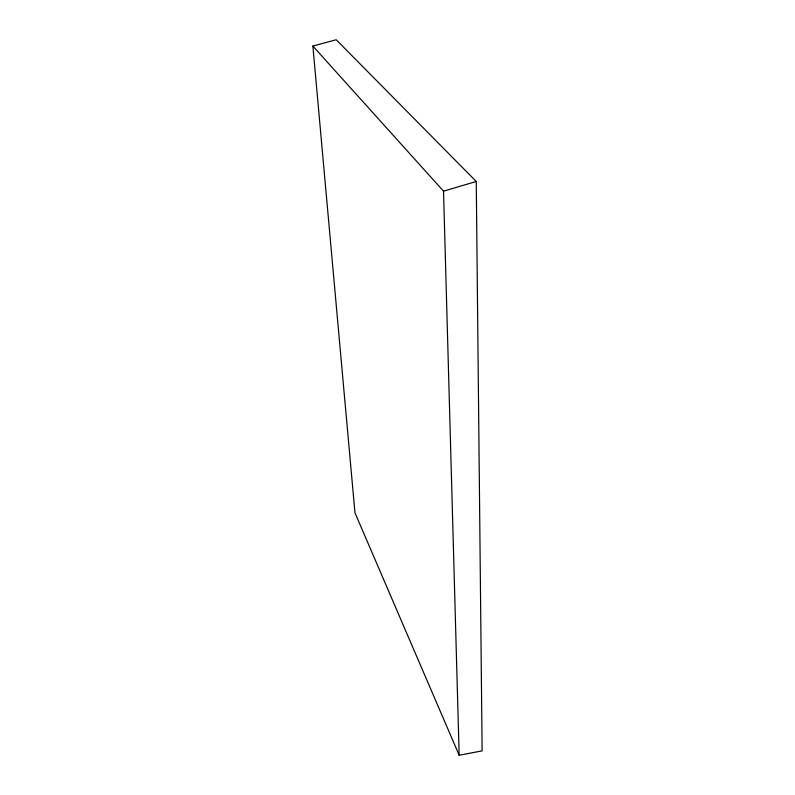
<?xml version="1.0" encoding="UTF-8"?>
<svg xmlns="http://www.w3.org/2000/svg" width="795" height="795" viewBox="0 0 795 795"><rect width="100%" height="100%" fill="white"/><g stroke="black" fill="none" stroke-linecap="round" stroke-linejoin="round"><path stroke-width="1.19" d="M312.872 46.07L443.521 191.178L476.255 181.479L482.128 750.868L459.172 755.25L354.967 512.815L312.872 46.07L336.206 39.75L476.255 181.479M443.521 191.178L459.172 755.25"/></g></svg>
